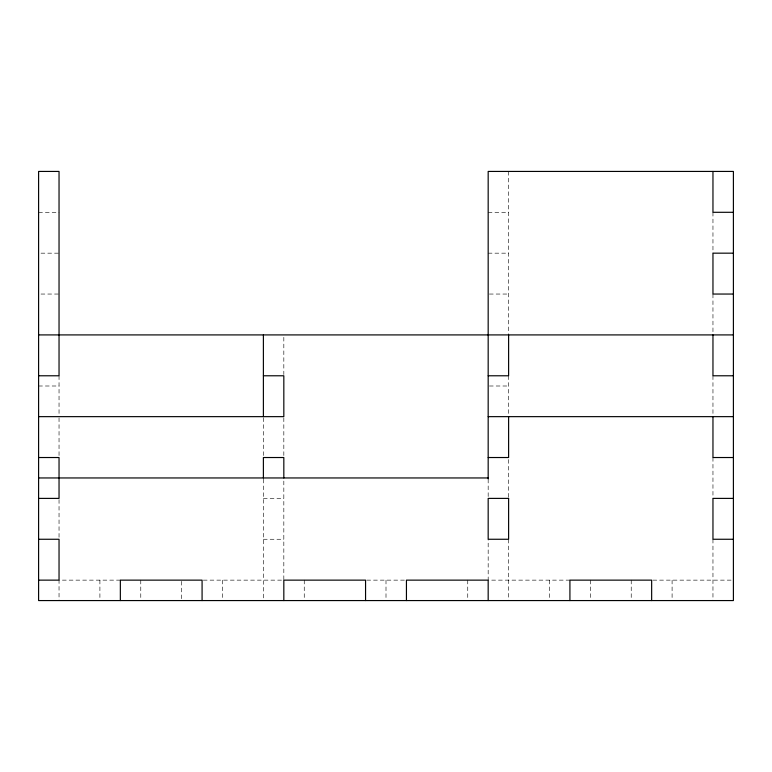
<?xml version="1.0" encoding="UTF-8"?>
<svg xmlns="http://www.w3.org/2000/svg" width="772" height="772" viewBox="0 0 772 772"><rect width="100%" height="100%" fill="white"/><g stroke="black" fill="none" stroke-linecap="round" stroke-linejoin="round"><path stroke-width="0.58" stroke-dasharray="3.86 2.9" d="M38.6 212.3L59.039 212.3M488.174 212.3L508.613 212.3M41.003 253.168L59.039 253.168M488.174 253.168L508.613 253.168M41.003 294.045L59.039 294.045M489.38 294.045L508.613 294.045M38.6 386L59.039 386M489.38 386L508.613 386M263.387 498.394L283.826 498.394M263.387 539.261L283.826 539.261M120.345 580.139L59.039 580.139L59.039 600.568M203.287 580.139L283.826 580.139L283.826 479.161M366.768 580.139L405.232 580.139M569.919 580.139L488.174 580.139L488.174 539.261M652.861 580.139L733.4 580.139M712.961 212.3L712.961 253.168M712.961 294.045L712.961 334.913M712.961 375.781L712.961 416.648M712.961 457.526L712.961 498.394M712.961 539.261L712.961 600.568M672.094 580.139L672.094 600.568M631.226 580.139L631.226 600.568M590.348 580.139L590.348 600.568M549.481 580.139L549.481 600.568M508.613 171.432L508.613 334.913M508.613 375.781L508.613 416.648M508.613 459.533L508.613 498.394M508.613 539.261L508.613 600.568M488.174 479.161L488.174 498.394M467.745 580.139L467.745 600.568M386 580.139L386 599.371M304.255 580.139L304.255 600.568M283.826 337.316L283.826 374.584M283.826 417.855L283.826 457.526M263.387 417.855L263.387 457.526M263.387 479.161L263.387 600.568M222.519 580.139L222.519 600.568M181.652 581.335L181.652 600.568M140.774 580.139L140.774 600.568M99.906 580.139L99.906 599.371M59.039 375.781L59.039 415.452M59.039 417.855L59.039 457.526M59.039 499.6L59.039 538.065"/><path stroke-width="1.16" d="M733.4 212.3L712.961 212.3L712.961 171.432M733.4 253.168L712.961 253.168L712.961 294.045L733.4 294.045M38.6 334.913L733.4 334.913M38.6 375.781L59.039 375.781L59.039 171.432L38.6 171.432L38.6 600.568L733.4 600.568L733.4 171.432L488.174 171.432L488.174 478.843M263.387 375.781L283.826 375.781L283.826 416.648L38.6 416.648M488.174 375.781L508.613 375.781L508.613 334.913M733.4 375.781L712.961 375.781L712.961 334.913M488.174 416.648L733.4 416.648M38.6 457.526L59.039 457.526L59.039 498.394L38.6 498.394M488.174 457.526L508.613 457.526L508.613 416.648M733.4 457.526L712.961 457.526L712.961 416.648M38.6 477.955L488.174 477.955M733.4 498.394L712.961 498.394L712.961 539.261L733.4 539.261M38.6 539.261L59.039 539.261L59.039 580.139L38.6 580.139M651.655 600.568L651.655 580.139L569.919 580.139L569.919 600.568M488.174 600.568L488.174 580.139L406.439 580.139L406.439 600.568M365.561 600.568L365.561 580.139L283.826 580.139L283.826 600.568M283.826 477.955L283.826 457.526L263.387 457.526L263.387 477.955M263.387 334.913L263.387 416.648M202.081 600.568L202.081 580.139L120.345 580.139L120.345 600.568M508.613 498.394L488.174 498.394L488.174 539.261L508.613 539.261L508.613 498.394"/></g></svg>
